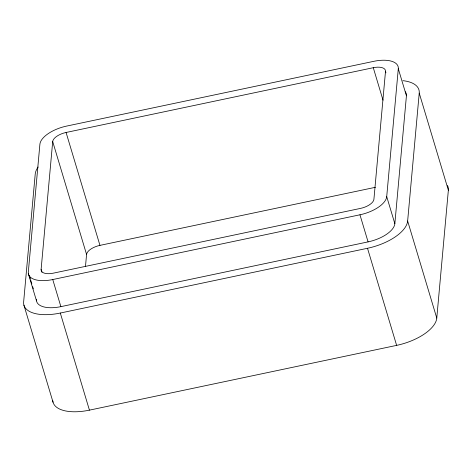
<?xml version="1.0" encoding="UTF-8"?>
<svg xmlns="http://www.w3.org/2000/svg" width="472" height="472" viewBox="0 0 472 472"><rect width="100%" height="100%" fill="white"/><g stroke="black" fill="none" stroke-linecap="round" stroke-linejoin="round"><path stroke-width="0.71" d="M41.955 272.279L41.111 269.459L52.699 141.565A13.251 6.059 -16.7 0 1 66.074 132.473L373.281 67.708A13.251 6.059 -16.7 0 1 385.5 71.402L385.925 72.818M85.509 266.161L86.571 254.467L52.699 141.565M385.5 71.402L373.912 199.296A13.251 6.059 -16.7 0 1 360.531 208.394L53.33 273.158A13.251 6.059 -16.7 0 1 41.111 269.459M386.716 196.6L398.297 68.706A26.509 12.119 -16.7 0 0 373.859 61.313L66.652 126.077A26.509 12.119 -16.7 0 0 39.896 144.261L28.308 272.155A26.509 12.119 -16.7 0 0 52.752 279.548L359.953 214.79A26.509 12.119 -16.7 0 0 386.716 196.6L394.846 223.698A26.509 12.119 -16.7 0 1 368.083 241.882L60.882 306.647A26.509 12.119 -16.7 0 1 36.438 299.254M394.846 223.698L406.427 95.804A26.509 12.119 -16.7 0 0 405.283 91.751M52.764 400.693A39.76 18.172 -16.7 0 0 89.432 410.144L396.633 345.38A39.76 18.172 -16.7 0 0 436.777 318.098L407.643 221.002L419.23 93.102A39.76 18.172 -16.7 0 0 402.929 80.671M436.777 318.098L448.359 190.204A39.76 18.172 -16.7 0 0 447.503 185.514M86.571 254.467A13.251 6.059 -16.7 0 1 99.952 245.375L375.423 187.301M38.138 167.005A39.76 18.172 -16.7 0 0 35.223 174.056L23.641 301.956A39.76 18.172 -16.7 0 0 60.304 313.042L367.505 248.278A39.76 18.172 -16.7 0 0 407.643 221.002M419.23 93.102L448.359 190.204M398.297 68.706L406.427 95.804M373.281 67.708L383.016 100.17M359.953 214.79L368.083 241.882M367.505 248.278L396.633 345.38M66.074 132.473L99.952 245.375M52.752 279.548L60.882 306.647M60.304 313.042L89.432 410.144M29.352 275.63L30.397 279.105M30.81 280.498L31.854 283.967M32.686 286.746L33.311 288.834M28.379 273.778L36.509 300.876M23.919 305.16L53.053 402.262"/></g></svg>
